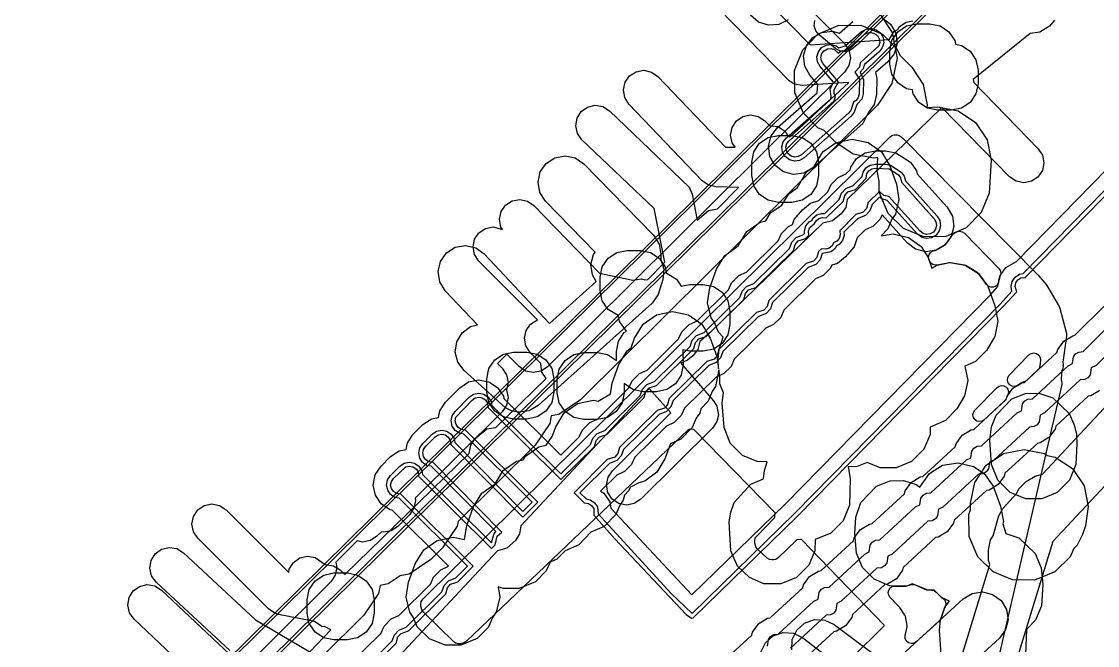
# Model space of a CAD drawing. Header units: metres. Extents: x -2677 to -840, y 169 to 1487.
# Drawn here: x -1861.6 to -1781.2, y 1128.7 to 1175.4 of the extents above; entities that cross this region are included whole.
import ezdxf

# ---------------------------------------------------------------- set-up
doc = ezdxf.new("R2010")
doc.units = ezdxf.units.M
for name, color, linetype in [('AI_GREENING_ALLOWED_ZONE', 4, 'Continuous'), ('AI_GREENING_EXCLUSIONS', 1, 'Continuous'), ('AI_GREENING_LAWN', 82, 'Continuous')]:
    doc.layers.add(name, color=color, linetype=linetype)

msp = doc.modelspace()

# ---------------------------------------------------------------- linework, layer by layer
at = {"layer": 'AI_GREENING_ALLOWED_ZONE'}
for points in [[(-1793.763, 1157.599), (-1793.788, 1157.776), (-1793.749, 1157.95), (-1793.652, 1158.099), (-1793.508, 1158.205), (-1793.337, 1158.253), (-1793.286, 1158.258), (-1793.184, 1158.291), (-1792.602, 1158.636), (-1792.531, 1158.7), (-1792.121, 1159.246), (-1792.082, 1159.328), (-1791.977, 1159.472), (-1791.828, 1159.571), (-1791.664, 1159.641), (-1791.47, 1159.682), (-1791.275, 1159.643), (-1791.11, 1159.532), (-1788.537, 1156.908), (-1788.431, 1156.746), (-1788.394, 1156.555), (-1788.433, 1156.364), (-1788.47, 1156.277), (-1788.55, 1155.887), (-1788.624, 1155.71), (-1788.759, 1155.574), (-1788.936, 1155.499), (-1789.128, 1155.496), (-1789.306, 1155.565), (-1789.446, 1155.696), (-1790.021, 1156.497), (-1790.091, 1156.563), (-1791.002, 1157.128), (-1791.093, 1157.162), (-1792.155, 1157.336), (-1792.243, 1157.335), (-1793.152, 1157.154), (-1793.154, 1157.163), (-1793.274, 1157.144), (-1793.468, 1157.192), (-1793.627, 1157.313), (-1793.726, 1157.487), (-1793.763, 1157.599)], [(-1787.136, 1148.161), (-1787.329, 1148.092), (-1787.534, 1148.106), (-1787.716, 1148.202), (-1787.844, 1148.363), (-1787.897, 1148.561), (-1787.865, 1148.764), (-1787.755, 1148.937), (-1786.28, 1150.443), (-1786.11, 1150.557), (-1785.909, 1150.593), (-1785.709, 1150.546), (-1785.546, 1150.422), (-1785.446, 1150.243), (-1785.426, 1150.04), (-1785.473, 1149.606), (-1785.524, 1149.434), (-1785.632, 1149.292), (-1786.5, 1148.494), (-1786.76, 1148.369), (-1786.763, 1148.368), (-1786.853, 1148.335), (-1787.136, 1148.161)], [(-1789.634, 1145.589), (-1789.797, 1145.489), (-1789.987, 1145.457), (-1790.174, 1145.5), (-1790.331, 1145.609), (-1790.436, 1145.77), (-1790.472, 1145.959), (-1790.435, 1146.147), (-1790.329, 1146.307), (-1788.667, 1148.006), (-1788.514, 1148.112), (-1788.333, 1148.155), (-1788.149, 1148.129), (-1787.987, 1148.038), (-1787.869, 1147.893), (-1787.813, 1147.716), (-1787.825, 1147.531), (-1787.905, 1147.362), (-1787.906, 1147.36), (-1787.946, 1147.273), (-1787.952, 1147.25), (-1788.007, 1147.113), (-1788.1, 1146.998), (-1789.634, 1145.589)], [(-1796.666, 1132.314), (-1796.773, 1132.477), (-1796.808, 1132.669), (-1796.768, 1132.86), (-1796.658, 1133.021), (-1796.494, 1133.128), (-1796.302, 1133.163), (-1795.491, 1133.153), (-1795.4, 1133.169), (-1795.17, 1133.256), (-1794.984, 1133.289), (-1794.799, 1133.25), (-1793.938, 1132.889), (-1793.849, 1132.87), (-1793.563, 1132.861), (-1793.38, 1132.82), (-1793.224, 1132.715), (-1792.852, 1132.343), (-1792.74, 1132.265), (-1792.743, 1132.261), (-1792.63, 1132.18), (-1792.526, 1132.004), (-1792.501, 1131.8), (-1792.56, 1131.604), (-1792.591, 1131.546), (-1792.841, 1130.786), (-1792.978, 1130.573), (-1794.713, 1128.986), (-1794.893, 1128.88), (-1795.101, 1128.857), (-1795.3, 1128.921), (-1795.455, 1129.06), (-1795.54, 1129.251), (-1795.54, 1129.46), (-1795.399, 1130.114), (-1795.397, 1130.211), (-1795.521, 1130.885), (-1795.557, 1130.975), (-1795.945, 1131.57), (-1795.976, 1131.608), (-1796.666, 1132.314)]]:
    msp.add_lwpolyline(points, close=True, dxfattribs=at)
at = {"layer": 'AI_GREENING_EXCLUSIONS'}
for points in [[(-1775.924, 1193.786), (-1809.64, 1160.364), (-1855.92, 1114.712), (-1856.148, 1114.562), (-1856.416, 1114.51), (-1856.684, 1114.565), (-1856.91, 1114.718), (-1857.762, 1115.658), (-1857.814, 1115.926), (-1857.759, 1116.194), (-1857.605, 1116.42), (-1811.328, 1162.07), (-1777.067, 1196.03)], [(-1776.001, 1193.991), (-1809.781, 1160.506), (-1856.06, 1114.854), (-1856.415, 1114.71), (-1856.606, 1114.749), (-1857.577, 1115.734), (-1857.614, 1115.925), (-1857.465, 1116.278), (-1811.187, 1161.928), (-1776.926, 1195.888)], [(-1785.692, 1187.042), (-1799.022, 1173.696), (-1799.617, 1173.215), (-1799.991, 1173.103), (-1800.379, 1173.142), (-1800.722, 1173.328), (-1801.981, 1174.368), (-1802.228, 1174.671), (-1802.34, 1175.045), (-1802.3, 1175.433)], [(-1805.788, 1179.469), (-1800.075, 1173.711), (-1799.752, 1173.223), (-1799.64, 1172.649), (-1799.756, 1172.076), (-1800.083, 1171.59), (-1822.288, 1149.558), (-1822.775, 1149.234), (-1823.35, 1149.122), (-1823.924, 1149.239), (-1824.409, 1149.566), (-1825.325, 1150.489), (-1826.02, 1149.798), (-1825.668, 1149.443), (-1825.345, 1148.955), (-1825.233, 1148.381), (-1825.348, 1147.816), (-1825.237, 1147.249), (-1825.354, 1146.676), (-1825.681, 1146.19), (-1832.193, 1139.729), (-1832.159, 1139.556), (-1832.276, 1138.983), (-1832.603, 1138.497), (-1833.482, 1137.624), (-1833.97, 1137.301), (-1834.545, 1137.189), (-1834.717, 1137.224), (-1835.052, 1136.892), (-1835.54, 1136.568), (-1836.115, 1136.456), (-1836.524, 1136.539), (-1838.125, 1134.942), (-1838.046, 1134.539), (-1838.163, 1133.966), (-1838.49, 1133.481), (-1847.85, 1124.192)], [(-1837.118, 1127.287), (-1834.76, 1129.621), (-1834.513, 1130.163), (-1833.973, 1130.704), (-1833.408, 1130.96), (-1831.051, 1133.294), (-1830.804, 1133.836), (-1830.264, 1134.377), (-1829.686, 1134.646), (-1833.906, 1138.834), (-1834.078, 1138.868), (-1834.729, 1139.299), (-1835.165, 1139.946), (-1835.32, 1140.711), (-1835.171, 1141.477), (-1834.74, 1142.127), (-1834.035, 1142.837), (-1833.388, 1143.273), (-1832.865, 1143.379), (-1832.762, 1143.882), (-1832.326, 1144.529), (-1831.615, 1145.232), (-1830.965, 1145.663), (-1830.436, 1145.766), (-1830.338, 1146.27), (-1829.907, 1146.92), (-1828.85, 1147.985), (-1828.203, 1148.421), (-1827.438, 1148.576), (-1826.672, 1148.427), (-1826.022, 1147.996), (-1825.586, 1147.349), (-1825.551, 1147.176), (-1821.293, 1142.952), (-1819.914, 1144.311), (-1819.669, 1144.848), (-1819.129, 1145.388), (-1818.559, 1145.647), (-1816.197, 1147.976), (-1815.952, 1148.513), (-1815.412, 1149.053), (-1814.842, 1149.312), (-1812.48, 1151.64), (-1812.235, 1152.177), (-1811.694, 1152.718), (-1811.125, 1152.976), (-1808.762, 1155.305), (-1808.517, 1155.842), (-1807.977, 1156.382), (-1807.407, 1156.641), (-1805.045, 1158.97), (-1804.8, 1159.507), (-1804.26, 1160.047), (-1803.955, 1160.195), (-1803.833, 1160.576), (-1803.216, 1161.283), (-1802.617, 1161.783), (-1801.993, 1161.979), (-1801.328, 1162.635), (-1801.083, 1163.171), (-1800.542, 1163.712), (-1799.973, 1163.97), (-1799.648, 1164.29), (-1799.612, 1164.474), (-1799.178, 1165.123), (-1798.529, 1165.557), (-1797.764, 1165.709), (-1797.014, 1165.709), (-1796.249, 1165.557), (-1795.152, 1164.848), (-1794.695, 1164.216), (-1794.638, 1163.975), (-1792.406, 1161.485), (-1792.008, 1160.814), (-1791.898, 1160.041), (-1792.092, 1159.285), (-1792.56, 1158.661), (-1793.232, 1158.263), (-1794.004, 1158.153), (-1794.76, 1158.347), (-1795.384, 1158.815), (-1797.257, 1160.904), (-1797.413, 1160.582), (-1797.953, 1160.042), (-1798.523, 1159.783), (-1799.128, 1159.186), (-1799.342, 1158.521), (-1799.995, 1157.778), (-1800.594, 1157.278), (-1801.014, 1157.147), (-1801.13, 1156.917), (-1801.67, 1156.377), (-1802.24, 1156.118), (-1804.602, 1153.789), (-1804.847, 1153.252), (-1805.387, 1152.712), (-1805.957, 1152.453), (-1808.32, 1150.125), (-1808.565, 1149.588), (-1809.105, 1149.047), (-1809.675, 1148.789), (-1812.037, 1146.46), (-1812.282, 1145.923), (-1812.822, 1145.383), (-1813.392, 1145.124), (-1815.754, 1142.795), (-1815.999, 1142.258), (-1816.539, 1141.718), (-1817.109, 1141.459), (-1818.316, 1140.269), (-1818.072, 1140.107), (-1817.636, 1139.46), (-1817.541, 1138.99), (-1811.49, 1132.5), (-1804.495, 1139.315), (-1789.158, 1154.937), (-1788.617, 1155.561), (-1788.46, 1156.326), (-1788.022, 1156.972), (-1787.223, 1157.429), (-1765.853, 1179.279)], [(-1836.564, 1126.426), (-1833.908, 1129.056), (-1833.738, 1129.525), (-1833.414, 1129.875), (-1832.854, 1130.099), (-1830.199, 1132.729), (-1830.029, 1133.198), (-1829.705, 1133.548), (-1829.145, 1133.772), (-1828.266, 1134.646), (-1833.392, 1139.733), (-1833.699, 1139.793), (-1834.025, 1140.008), (-1834.243, 1140.332), (-1834.32, 1140.714), (-1834.246, 1141.097), (-1834.03, 1141.423), (-1833.326, 1142.132), (-1833.002, 1142.351), (-1832.62, 1142.428), (-1832.237, 1142.353), (-1831.911, 1142.138), (-1831.693, 1141.814), (-1831.631, 1141.507), (-1826.49, 1136.406), (-1826.311, 1137.05), (-1826.155, 1137.235), (-1830.999, 1142.123), (-1831.305, 1142.186), (-1831.628, 1142.404), (-1831.844, 1142.729), (-1831.918, 1143.112), (-1831.84, 1143.495), (-1831.622, 1143.818), (-1830.912, 1144.522), (-1830.586, 1144.737), (-1830.203, 1144.812), (-1829.821, 1144.734), (-1829.497, 1144.515), (-1829.282, 1144.19), (-1829.222, 1143.883), (-1824.129, 1138.742), (-1823.429, 1139.436), (-1828.559, 1144.526), (-1828.866, 1144.586), (-1829.191, 1144.802), (-1829.409, 1145.125), (-1829.487, 1145.508), (-1829.412, 1145.891), (-1829.197, 1146.216), (-1828.14, 1147.281), (-1827.817, 1147.499), (-1827.434, 1147.576), (-1827.051, 1147.502), (-1826.726, 1147.286), (-1826.508, 1146.962), (-1826.446, 1146.656), (-1821.295, 1141.545), (-1819.064, 1143.743), (-1818.894, 1144.209), (-1818.57, 1144.559), (-1818.008, 1144.783), (-1815.347, 1147.407), (-1815.176, 1147.874), (-1814.853, 1148.224), (-1814.291, 1148.448), (-1811.63, 1151.072), (-1811.459, 1151.539), (-1811.135, 1151.888), (-1810.573, 1152.113), (-1807.913, 1154.737), (-1807.742, 1155.204), (-1807.418, 1155.553), (-1806.856, 1155.777), (-1804.195, 1158.401), (-1804.024, 1158.868), (-1803.701, 1159.218), (-1803.139, 1159.442), (-1803.062, 1159.521), (-1803.078, 1159.719), (-1802.959, 1160.09), (-1802.707, 1160.388), (-1802.529, 1160.479), (-1802.437, 1160.655), (-1802.138, 1160.906), (-1801.765, 1161.022), (-1801.558, 1161.004), (-1800.478, 1162.066), (-1800.307, 1162.533), (-1799.983, 1162.883), (-1799.421, 1163.107), (-1798.752, 1163.77), (-1798.688, 1164.092), (-1798.471, 1164.416), (-1798.147, 1164.633), (-1797.764, 1164.709), (-1797.014, 1164.709), (-1796.631, 1164.633), (-1795.833, 1164.116), (-1795.604, 1163.799), (-1795.525, 1163.467), (-1793.15, 1160.818), (-1792.952, 1160.482), (-1792.897, 1160.096), (-1792.993, 1159.718), (-1793.228, 1159.406), (-1793.563, 1159.207), (-1793.95, 1159.152), (-1794.328, 1159.249), (-1794.64, 1159.483), (-1796.885, 1161.988), (-1797.291, 1162.103), (-1797.454, 1162.241), (-1798.017, 1161.687), (-1798.188, 1161.22), (-1798.512, 1160.871), (-1799.074, 1160.646), (-1800.117, 1159.616), (-1800.097, 1159.378), (-1800.216, 1159.006), (-1800.468, 1158.708), (-1800.669, 1158.605), (-1800.773, 1158.406), (-1801.073, 1158.156), (-1801.735, 1158.022), (-1801.905, 1157.556), (-1802.229, 1157.206), (-1802.791, 1156.982), (-1805.452, 1154.358), (-1805.623, 1153.891), (-1805.946, 1153.541), (-1806.509, 1153.317), (-1809.169, 1150.693), (-1809.34, 1150.226), (-1809.664, 1149.877), (-1810.226, 1149.652), (-1812.887, 1147.028), (-1813.057, 1146.561), (-1813.381, 1146.212), (-1813.943, 1145.988), (-1816.604, 1143.364), (-1816.775, 1142.897), (-1817.098, 1142.547), (-1817.661, 1142.323), (-1819.876, 1140.136), (-1819.409, 1139.673), (-1819.102, 1139.613), (-1818.776, 1139.397), (-1818.558, 1139.074), (-1818.506, 1138.56), (-1813.031, 1132.612), (-1811.479, 1131.108), (-1803.793, 1138.603), (-1788.444, 1154.238), (-1787.553, 1155.219), (-1787.617, 1155.555), (-1787.539, 1155.937), (-1787.32, 1156.26), (-1786.994, 1156.474), (-1786.705, 1156.53), (-1764.935, 1178.788)], [(-1836.407, 1126.132), (-1833.614, 1128.897), (-1833.489, 1129.357), (-1833.246, 1129.626), (-1832.698, 1129.805), (-1829.905, 1132.57), (-1829.78, 1133.03), (-1829.537, 1133.299), (-1828.989, 1133.478), (-1827.84, 1134.645), (-1833.265, 1140.029), (-1833.586, 1140.071), (-1833.813, 1140.221), (-1833.966, 1140.448), (-1834.02, 1140.716), (-1833.968, 1140.984), (-1833.817, 1141.211), (-1832.886, 1142.074), (-1832.618, 1142.128), (-1832.35, 1142.076), (-1832.123, 1141.925), (-1831.97, 1141.698), (-1831.926, 1141.378), (-1826.49, 1135.982), (-1826.196, 1136.243), (-1826.049, 1136.905), (-1825.701, 1137.203), (-1830.868, 1142.418), (-1831.189, 1142.462), (-1831.415, 1142.615), (-1831.566, 1142.843), (-1831.618, 1143.111), (-1831.564, 1143.379), (-1831.411, 1143.605), (-1830.7, 1144.309), (-1830.473, 1144.46), (-1830.204, 1144.512), (-1829.937, 1144.457), (-1829.71, 1144.304), (-1829.56, 1144.077), (-1829.519, 1143.755), (-1824.131, 1138.318), (-1823.003, 1139.435), (-1828.431, 1144.822), (-1828.752, 1144.864), (-1828.98, 1145.015), (-1829.133, 1145.241), (-1829.187, 1145.509), (-1829.135, 1145.777), (-1827.927, 1147.069), (-1827.701, 1147.222), (-1827.433, 1147.276), (-1827.165, 1147.224), (-1826.937, 1147.073), (-1826.785, 1146.847), (-1826.741, 1146.526), (-1821.296, 1141.123), (-1818.77, 1143.584), (-1818.645, 1144.042), (-1818.402, 1144.31), (-1817.852, 1144.489), (-1815.053, 1147.249), (-1814.928, 1147.706), (-1814.685, 1147.975), (-1814.135, 1148.154), (-1811.336, 1150.913), (-1811.21, 1151.371), (-1810.968, 1151.64), (-1810.417, 1151.819), (-1807.618, 1154.578), (-1807.493, 1155.036), (-1807.25, 1155.304), (-1806.7, 1155.483), (-1803.901, 1158.243), (-1803.776, 1158.701), (-1803.533, 1158.969), (-1802.983, 1159.148), (-1802.753, 1159.404), (-1802.78, 1159.685), (-1802.696, 1159.945), (-1802.312, 1160.26), (-1802.204, 1160.467), (-1801.994, 1160.642), (-1801.733, 1160.724), (-1801.447, 1160.692), (-1800.184, 1161.907), (-1800.058, 1162.365), (-1799.816, 1162.634), (-1799.265, 1162.813), (-1798.451, 1163.645), (-1798.411, 1163.977), (-1798.259, 1164.204), (-1798.032, 1164.356), (-1797.764, 1164.409), (-1796.746, 1164.356), (-1796.037, 1163.896), (-1795.877, 1163.675), (-1795.823, 1163.35), (-1793.374, 1160.617), (-1793.235, 1160.382), (-1793.196, 1160.112), (-1793.264, 1159.847), (-1793.428, 1159.629), (-1793.663, 1159.49), (-1793.933, 1159.451), (-1794.198, 1159.519), (-1794.416, 1159.683), (-1796.757, 1162.294), (-1797.146, 1162.366), (-1797.452, 1162.664), (-1798.312, 1161.846), (-1798.437, 1161.388), (-1798.68, 1161.119), (-1799.23, 1160.94), (-1800.437, 1159.721), (-1800.395, 1159.412), (-1800.478, 1159.152), (-1800.655, 1158.943), (-1800.887, 1158.824), (-1801.007, 1158.594), (-1801.216, 1158.419), (-1801.477, 1158.338), (-1801.793, 1158.385), (-1802.029, 1158.181), (-1802.154, 1157.723), (-1802.397, 1157.455), (-1802.947, 1157.276), (-1805.746, 1154.516), (-1805.872, 1154.059), (-1806.114, 1153.79), (-1806.665, 1153.611), (-1809.463, 1150.852), (-1809.589, 1150.394), (-1809.832, 1150.125), (-1810.382, 1149.946), (-1813.181, 1147.187), (-1813.306, 1146.729), (-1813.549, 1146.461), (-1814.099, 1146.282), (-1816.898, 1143.522), (-1817.023, 1143.064), (-1817.266, 1142.796), (-1817.817, 1142.617), (-1820.302, 1140.137), (-1819.537, 1139.377), (-1819.215, 1139.335), (-1818.988, 1139.184), (-1818.835, 1138.958), (-1818.825, 1138.462), (-1817.256, 1136.705), (-1811.907, 1131.04), (-1811.517, 1130.768), (-1811.383, 1130.782), (-1803.583, 1138.389), (-1788.229, 1154.028), (-1787.187, 1155.164), (-1787.317, 1155.553), (-1787.262, 1155.82), (-1787.109, 1156.046), (-1786.881, 1156.196), (-1786.57, 1156.239), (-1764.659, 1178.64)], [(-1807.33, 1178.407), (-1802.648, 1173.616), (-1796.732, 1174.017), (-1796.359, 1174.617), (-1796.098, 1174.777), (-1795.951, 1174.994), (-1795.461, 1175.315), (-1794.966, 1175.409)], [(-1846.043, 1128.339), (-1851.556, 1133.452), (-1851.899, 1133.926), (-1852.035, 1134.496), (-1851.942, 1135.074), (-1851.635, 1135.572), (-1851.161, 1135.915), (-1850.592, 1136.051), (-1850.014, 1135.959), (-1849.516, 1135.652), (-1844.121, 1130.648), (-1840.059, 1128.25), (-1838.491, 1129.896), (-1838.914, 1130.118), (-1839.164, 1130.15), (-1839.725, 1130.507), (-1842.403, 1131.048), (-1842.68, 1131.133), (-1843.167, 1131.458), (-1848.447, 1136.74), (-1848.772, 1137.227), (-1848.887, 1137.801), (-1848.772, 1138.375), (-1848.447, 1138.862), (-1847.96, 1139.187), (-1847.386, 1139.301), (-1846.812, 1139.187), (-1846.326, 1138.861), (-1841.64, 1134.174), (-1841.599, 1134.427), (-1841.292, 1134.925), (-1840.817, 1135.268), (-1840.247, 1135.403), (-1839.67, 1135.309), (-1838.915, 1134.764), (-1838.285, 1134.683), (-1837.787, 1134.376), (-1837.447, 1134.035), (-1828.143, 1143.08), (-1828.03, 1143.706), (-1827.698, 1144.188), (-1826.818, 1144.907), (-1826.154, 1145.014), (-1822.392, 1148.671), (-1822.702, 1149.149), (-1822.791, 1149.803), (-1823.596, 1150.632), (-1823.914, 1151.123), (-1824.02, 1151.699), (-1823.897, 1152.271), (-1823.565, 1152.753), (-1823.042, 1153.077), (-1827.418, 1157.455), (-1827.743, 1157.942), (-1827.857, 1158.516), (-1827.743, 1159.09), (-1827.418, 1159.577), (-1826.931, 1159.902), (-1826.357, 1160.016), (-1825.655, 1159.816), (-1825.778, 1160.005), (-1825.884, 1160.58), (-1825.762, 1161.153), (-1825.43, 1161.635), (-1824.939, 1161.954), (-1824.364, 1162.06), (-1823.791, 1161.938), (-1823.309, 1161.606), (-1818.392, 1156.553), (-1815.906, 1156.022), (-1815.249, 1156.126), (-1815.013, 1156.057), (-1814.794, 1156.089), (-1813.514, 1157.384), (-1814.324, 1161.39), (-1819.714, 1166.516), (-1820.052, 1166.994), (-1820.18, 1167.565), (-1820.08, 1168.142), (-1819.768, 1168.636), (-1819.289, 1168.974), (-1818.718, 1169.102), (-1818.142, 1169.003), (-1817.647, 1168.69), (-1811.703, 1162.988), (-1811.477, 1162.448), (-1811.088, 1160.521), (-1810.236, 1161.249), (-1809.574, 1161.368), (-1808.007, 1162.953), (-1809.686, 1163.003), (-1810.246, 1163.129), (-1810.725, 1163.465), (-1816.2, 1169.181), (-1816.514, 1169.675), (-1816.616, 1170.251), (-1816.489, 1170.823), (-1816.154, 1171.302), (-1815.66, 1171.617), (-1815.084, 1171.718), (-1814.512, 1171.592), (-1814.033, 1171.256), (-1808.983, 1165.983), (-1808.245, 1165.961), (-1808.474, 1166.297), (-1808.593, 1166.87), (-1808.483, 1167.445), (-1808.162, 1167.934), (-1807.678, 1168.264), (-1807.105, 1168.382), (-1806.53, 1168.273), (-1806.041, 1167.952), (-1805.688, 1167.605), (-1805.061, 1167.507), (-1804.571, 1167.186), (-1804.4, 1166.933), (-1804.139, 1166.745), (-1799.759, 1170.805), (-1803.254, 1170.573), (-1803.827, 1170.694), (-1804.224, 1170.943), (-1809.476, 1176.311)], [(-1797.59, 1176.176), (-1796.513, 1174.55), (-1796.14, 1172.635), (-1796.528, 1170.724), (-1797.618, 1169.106), (-1819.822, 1147.073), (-1821.449, 1145.995), (-1822.011, 1145.886), (-1822.125, 1145.324), (-1823.216, 1143.706), (-1828.974, 1137.992), (-1829.047, 1137.631), (-1830.137, 1136.013), (-1831.017, 1135.14), (-1832.644, 1134.062), (-1833.301, 1133.934), (-1834.213, 1133.329), (-1834.813, 1133.213), (-1834.934, 1132.614), (-1836.025, 1130.996), (-1845.385, 1121.708)], [(-1804.286, 1175.501), (-1804.982, 1175.147), (-1805.76, 1175.087), (-1806.502, 1175.329), (-1807.095, 1175.836)], [(-1784.37, 1175.476), (-1784.746, 1175.027), (-1785.457, 1174.568), (-1786.184, 1174.469), (-1790.463, 1171.023), (-1790.399, 1170.798), (-1785.584, 1165.86), (-1785.265, 1165.369), (-1785.158, 1164.794), (-1785.279, 1164.221), (-1785.61, 1163.739), (-1786.101, 1163.42), (-1786.676, 1163.313), (-1787.249, 1163.434), (-1787.731, 1163.765), (-1792.789, 1168.951), (-1799.872, 1162.072), (-1799.988, 1161.466), (-1800.32, 1160.984), (-1800.986, 1160.461), (-1801.701, 1160.295), (-1810.096, 1152.141), (-1810.905, 1151.438), (-1811.056, 1150.839), (-1811.415, 1150.377), (-1811.829, 1150.041), (-1812.324, 1149.827), (-1809.878, 1147.019), (-1809.62, 1146.601), (-1809.512, 1145.931), (-1809.625, 1145.453), (-1809.953, 1144.968), (-1815.321, 1139.651), (-1815.809, 1139.328), (-1816.383, 1139.217), (-1816.957, 1139.334), (-1817.442, 1139.661), (-1817.765, 1140.149), (-1817.876, 1140.724), (-1817.759, 1141.297), (-1817.432, 1141.783), (-1813.064, 1146.109), (-1814.695, 1147.933), (-1824.289, 1137.67), (-1824.376, 1137.059), (-1824.685, 1136.561), (-1825.325, 1136.007), (-1826.031, 1135.807), (-1845.018, 1115.468)], [(-1797.248, 1175.645), (-1796.632, 1175.166), (-1796.246, 1174.488), (-1796.149, 1173.713), (-1796.356, 1172.961), (-1796.835, 1172.345), (-1797.75, 1171.552), (-1797.658, 1171.095), (-1797.682, 1169.918), (-1797.859, 1169.158), (-1798.297, 1168.547), (-1798.706, 1167.751), (-1802.438, 1164.431), (-1803.113, 1164.04), (-1803.886, 1163.936), (-1804.64, 1164.136), (-1805.261, 1164.61), (-1805.652, 1165.285), (-1805.756, 1166.058), (-1805.556, 1166.812), (-1805.082, 1167.433), (-1802.118, 1170.045), (-1802.061, 1170.656), (-1802.658, 1171.353), (-1803.041, 1172.033), (-1803.134, 1172.808), (-1802.924, 1173.56), (-1802.442, 1174.173), (-1801.762, 1174.556), (-1800.987, 1174.649), (-1800.456, 1174.501), (-1799.453, 1175.369)], [(-1877.361, 1057.528), (-1829.964, 1075.315), (-1814.938, 1089.47), (-1814.379, 1090.111), (-1814.136, 1090.226), (-1813.064, 1091.236), (-1812.017, 1092.312), (-1811.908, 1092.531), (-1811.292, 1093.057), (-1797.693, 1107.037), (-1789.216, 1134.775), (-1789.302, 1135.074), (-1789.312, 1135.851), (-1789.154, 1136.615), (-1788.948, 1136.916), (-1788.531, 1138.401), (-1788.224, 1138.958), (-1787.193, 1140.102), (-1787.048, 1140.435), (-1786.488, 1140.977), (-1785.822, 1141.386), (-1785.269, 1141.539), (-1770.808, 1157.005)], [(-1877.361, 1057.528), (-1829.964, 1075.315), (-1814.938, 1089.47), (-1814.379, 1090.111), (-1814.136, 1090.226), (-1813.064, 1091.236), (-1812.017, 1092.312), (-1811.908, 1092.531), (-1811.292, 1093.057), (-1797.693, 1107.037), (-1789.216, 1134.775), (-1789.302, 1135.074), (-1789.312, 1135.851), (-1789.154, 1136.615), (-1788.948, 1136.916), (-1788.531, 1138.401), (-1788.224, 1138.958), (-1787.193, 1140.102), (-1787.048, 1140.435), (-1786.488, 1140.977), (-1785.822, 1141.386), (-1785.269, 1141.539), (-1770.808, 1157.005)], [(-1809.426, 1127.276), (-1807, 1129.504), (-1806.948, 1129.724), (-1806.489, 1130.355), (-1805.824, 1130.763), (-1805.624, 1130.795), (-1803.197, 1133.024), (-1803.145, 1133.243), (-1802.687, 1133.875), (-1802.022, 1134.283), (-1801.821, 1134.315), (-1799.395, 1136.543), (-1799.342, 1136.762), (-1798.884, 1137.394), (-1798.219, 1137.802), (-1798.019, 1137.834), (-1795.592, 1140.063), (-1795.54, 1140.282), (-1795.082, 1140.913), (-1794.416, 1141.322), (-1794.216, 1141.353), (-1791.79, 1143.582), (-1791.737, 1143.801), (-1791.279, 1144.433), (-1790.614, 1144.841), (-1790.413, 1144.873), (-1787.987, 1147.102), (-1787.935, 1147.321), (-1787.476, 1147.952), (-1786.811, 1148.36), (-1786.611, 1148.392), (-1784.185, 1150.621), (-1784.132, 1150.84), (-1783.674, 1151.472), (-1783.009, 1151.88), (-1782.839, 1151.907), (-1780.551, 1154.194)], [(-1767.426, 1154.765), (-1784.507, 1136.498), (-1792.972, 1108.799)], [(-1767.426, 1154.765), (-1784.507, 1136.498), (-1792.972, 1108.799)], [(-1805.839, 1128.676), (-1805.767, 1129.18), (-1805.606, 1129.401), (-1805.373, 1129.544), (-1805.034, 1129.57), (-1802.369, 1132.037), (-1802.037, 1132.195), (-1801.964, 1132.699), (-1801.804, 1132.92), (-1801.571, 1133.063), (-1801.231, 1133.089), (-1798.566, 1135.556), (-1798.234, 1135.715), (-1798.162, 1136.219), (-1798.001, 1136.44), (-1797.768, 1136.583), (-1797.428, 1136.609), (-1794.763, 1139.075), (-1794.432, 1139.234), (-1794.359, 1139.738), (-1794.199, 1139.959), (-1793.966, 1140.102), (-1793.626, 1140.128), (-1790.961, 1142.595), (-1790.629, 1142.753), (-1790.556, 1143.258), (-1790.396, 1143.479), (-1790.163, 1143.622), (-1789.823, 1143.648), (-1787.158, 1146.114), (-1786.827, 1146.273), (-1786.754, 1146.777), (-1786.593, 1146.998), (-1786.361, 1147.141), (-1786.021, 1147.167), (-1783.356, 1149.634), (-1783.024, 1149.792), (-1782.951, 1150.296), (-1782.791, 1150.518), (-1782.558, 1150.66), (-1782.219, 1150.687), (-1779.681, 1153.243)], [(-1778.723, 1152.221), (-1781.263, 1149.663), (-1781.636, 1149.466), (-1781.708, 1148.962), (-1781.869, 1148.741), (-1782.102, 1148.598), (-1782.442, 1148.572), (-1785.107, 1146.106), (-1785.438, 1145.947), (-1785.511, 1145.443), (-1785.671, 1145.222), (-1785.904, 1145.079), (-1786.244, 1145.053), (-1788.909, 1142.586), (-1789.241, 1142.428), (-1789.314, 1141.923), (-1789.474, 1141.702), (-1789.707, 1141.559), (-1790.047, 1141.533), (-1792.712, 1139.067), (-1793.043, 1138.908), (-1793.116, 1138.404), (-1793.277, 1138.183), (-1793.509, 1138.04), (-1793.849, 1138.014), (-1796.514, 1135.547), (-1796.846, 1135.389), (-1796.919, 1134.885), (-1797.079, 1134.663), (-1797.312, 1134.521), (-1797.652, 1134.495), (-1800.317, 1132.028), (-1800.648, 1131.869), (-1800.721, 1131.365), (-1800.882, 1131.144), (-1801.114, 1131.001), (-1801.454, 1130.975), (-1804.119, 1128.509)], [(-1780.986, 1147.787), (-1781.651, 1147.379), (-1781.851, 1147.347), (-1784.278, 1145.118), (-1784.33, 1144.899), (-1784.788, 1144.268), (-1785.454, 1143.859), (-1785.654, 1143.828), (-1788.08, 1141.599), (-1788.133, 1141.38), (-1788.591, 1140.748), (-1789.256, 1140.34), (-1789.457, 1140.308), (-1791.883, 1138.079), (-1791.935, 1137.86), (-1792.394, 1137.229), (-1793.059, 1136.821), (-1793.259, 1136.789), (-1795.685, 1134.56), (-1795.738, 1134.341), (-1796.196, 1133.709), (-1796.861, 1133.301), (-1797.062, 1133.269), (-1799.488, 1131.041), (-1799.54, 1130.822), (-1799.999, 1130.19), (-1800.664, 1129.782), (-1800.864, 1129.75), (-1803.29, 1127.521)], [(-1792.84, 1128.048), (-1792.968, 1129.867), (-1792.888, 1130.642), (-1792.577, 1131.589), (-1792.214, 1132.04), (-1792.82, 1132.31), (-1793.365, 1132.855), (-1793.896, 1132.871), (-1794.984, 1133.327), (-1795.444, 1133.152), (-1796.713, 1133.169), (-1797.864, 1133.667), (-1798.719, 1134.544), (-1799.172, 1135.628), (-1799.305, 1137.081), (-1799.237, 1138.303), (-1798.848, 1139.401), (-1797.688, 1140.623), (-1797.688, 1140.623), (-1796.658, 1141.03), (-1795.664, 1141.057), (-1794.715, 1140.757), (-1794.447, 1140.547), (-1793.731, 1141.572), (-1792.736, 1142.189), (-1791.581, 1142.378), (-1790.441, 1142.111), (-1789.633, 1141.572), (-1788.951, 1140.621), (-1788.415, 1139.139), (-1788.188, 1137.991), (-1788.223, 1137.817), (-1788, 1137.087), (-1787.048, 1136.766), (-1785.824, 1135.607), (-1785.377, 1134.532), (-1785.244, 1133.315), (-1785.338, 1131.689), (-1785.791, 1130.605), (-1786.469, 1129.905), (-1786.538, 1128.048)], [(-1848.014, 1125.789), (-1853.21, 1130.68), (-1853.55, 1131.157), (-1853.681, 1131.727), (-1853.584, 1132.304), (-1853.274, 1132.801), (-1852.797, 1133.14), (-1852.227, 1133.272), (-1851.65, 1133.175), (-1851.154, 1132.865), (-1846.093, 1128.101)], [(-1804.021, 1128.385), (-1803.981, 1129.164), (-1803.645, 1129.869), (-1803.066, 1130.392), (-1802.331, 1130.653), (-1801.551, 1130.613), (-1800.847, 1130.278), (-1796.688, 1127.179), (-1791.193, 1132.206), (-1790.525, 1132.61), (-1789.754, 1132.728), (-1788.996, 1132.542), (-1788.367, 1132.08), (-1787.963, 1131.413), (-1787.845, 1130.641), (-1788.031, 1129.884), (-1788.493, 1129.255), (-1793.3, 1124.857)], [(-1806.334, 1128.228), (-1805.988, 1128.928), (-1805.402, 1129.442), (-1804.662, 1129.693), (-1803.884, 1129.641), (-1803.184, 1129.296), (-1797.483, 1124.917)]]:
    msp.add_lwpolyline(points, dxfattribs=at)
for points in [[(-1803.143, 1168.504), (-1803.801, 1170.028), (-1803.821, 1171.709), (-1803.197, 1173.25), (-1802.063, 1174.41), (-1800.539, 1175.068), (-1798.858, 1175.088), (-1797.237, 1174.41), (-1796.157, 1173.33), (-1795.938, 1172.856), (-1795.05, 1171.962), (-1794.188, 1170.662), (-1793.888, 1169.13), (-1793.927, 1168.936), (-1793.108, 1168.99), (-1791.577, 1168.686), (-1790.28, 1167.818), (-1789.412, 1166.521), (-1789.108, 1164.99), (-1789.255, 1162.523), (-1789.859, 1161.078), (-1790.982, 1159.934), (-1792.491, 1159.287), (-1794.152, 1159.271), (-1795.674, 1159.891), (-1796.818, 1161.014), (-1797.481, 1162.6), (-1797.481, 1163.443), (-1797.63, 1164.193), (-1797.588, 1165.205), (-1797.901, 1165.143), (-1799.431, 1165.453), (-1800.726, 1166.324), (-1801.609, 1167.213), (-1802.063, 1167.424), (-1803.143, 1168.504)], [(-1791.835, 1173.951), (-1791.78, 1173.672), (-1791.327, 1173.582), (-1790.678, 1173.148), (-1790.244, 1172.499), (-1790.092, 1171.734), (-1790.092, 1170.734), (-1790.244, 1169.969), (-1790.678, 1169.32), (-1791.327, 1168.886), (-1792.092, 1168.734), (-1793.092, 1168.734), (-1793.857, 1168.886), (-1794.506, 1169.32), (-1794.94, 1169.969), (-1794.995, 1170.248), (-1795.448, 1170.338), (-1796.097, 1170.772), (-1796.531, 1171.421), (-1796.683, 1172.186), (-1796.683, 1173.186), (-1796.531, 1173.951), (-1796.097, 1174.6), (-1795.448, 1175.034), (-1794.683, 1175.186), (-1793.683, 1175.186), (-1792.918, 1175.034), (-1792.269, 1174.6), (-1791.835, 1173.951)], [(-1804.758, 1165.995), (-1804.658, 1166.372), (-1804.421, 1166.682), (-1801.111, 1169.599), (-1801.062, 1169.754), (-1801.141, 1170.314), (-1800.895, 1170.833), (-1801.899, 1172.004), (-1802.09, 1172.344), (-1802.137, 1172.732), (-1802.032, 1173.107), (-1801.791, 1173.414), (-1801.451, 1173.605), (-1801.063, 1173.652), (-1800.688, 1173.547), (-1800.507, 1173.405), (-1800.034, 1173.543), (-1798.799, 1174.613), (-1798.459, 1174.806), (-1798.072, 1174.854), (-1797.696, 1174.751), (-1797.388, 1174.511), (-1797.195, 1174.172), (-1797.147, 1173.785), (-1797.25, 1173.409), (-1797.489, 1173.101), (-1798.609, 1172.131), (-1798.69, 1171.833), (-1798.893, 1171.57), (-1798.654, 1171.006), (-1798.681, 1169.951), (-1798.77, 1169.571), (-1799.154, 1169.156), (-1799.342, 1168.594), (-1799.579, 1168.283), (-1803.099, 1165.182), (-1803.436, 1164.986), (-1803.823, 1164.934), (-1804.2, 1165.034), (-1804.51, 1165.271), (-1804.706, 1165.608), (-1804.758, 1165.995)], [(-1804.389, 1166.24), (-1804.223, 1166.457), (-1800.85, 1169.43), (-1800.745, 1169.762), (-1800.842, 1169.986), (-1800.846, 1170.26), (-1800.522, 1170.858), (-1801.671, 1172.199), (-1801.805, 1172.437), (-1801.838, 1172.709), (-1801.764, 1172.972), (-1801.596, 1173.186), (-1801.358, 1173.32), (-1801.086, 1173.353), (-1800.823, 1173.279), (-1800.539, 1173.002), (-1800.323, 1173.175), (-1799.931, 1173.235), (-1798.602, 1174.386), (-1798.365, 1174.521), (-1798.094, 1174.555), (-1797.83, 1174.483), (-1797.615, 1174.315), (-1797.48, 1174.078), (-1797.446, 1173.807), (-1797.518, 1173.543), (-1798.894, 1172.281), (-1798.959, 1171.966), (-1799.307, 1171.592), (-1798.965, 1171.063), (-1798.981, 1169.961), (-1799.043, 1169.695), (-1799.202, 1169.473), (-1799.41, 1169.344), (-1799.612, 1168.726), (-1799.777, 1168.509), (-1803.297, 1165.407), (-1803.534, 1165.27), (-1803.804, 1165.233), (-1804.068, 1165.303), (-1804.285, 1165.469), (-1804.422, 1165.705), (-1804.459, 1165.976), (-1804.389, 1166.24)], [(-1827.204, 1140.102), (-1826.21, 1140.803), (-1825.607, 1141.793), (-1824.61, 1142.496), (-1824.112, 1142.6), (-1823.943, 1142.876), (-1822.946, 1143.579), (-1822.393, 1143.694), (-1821.935, 1144.334), (-1821.677, 1145.059), (-1821.042, 1146.101), (-1820.045, 1146.804), (-1818.851, 1147.052), (-1818.512, 1146.982), (-1817.574, 1147.531), (-1817.453, 1148.33), (-1816.959, 1149.716), (-1816.324, 1150.758), (-1816.033, 1150.963), (-1815.771, 1151.699), (-1815.136, 1152.741), (-1814.139, 1153.444), (-1812.945, 1153.692), (-1811.751, 1153.444), (-1810.754, 1152.741), (-1810.119, 1151.699), (-1809.625, 1150.313), (-1809.488, 1149.414), (-1809.524, 1150.097), (-1809.444, 1150.872), (-1809.15, 1151.771), (-1809.497, 1152.138), (-1809.796, 1152.854), (-1810.055, 1153.221), (-1810.317, 1154.331), (-1810.145, 1155.459), (-1809.651, 1156.845), (-1809.016, 1157.887), (-1808.021, 1158.589), (-1807.373, 1159.668), (-1806.376, 1160.371), (-1805.964, 1160.457), (-1805.599, 1161.055), (-1804.771, 1161.639), (-1804.25, 1162.494), (-1803.591, 1162.959), (-1802.913, 1164.122), (-1802.351, 1164.519), (-1801.693, 1165.625), (-1800.696, 1166.328), (-1799.502, 1166.576), (-1798.308, 1166.328), (-1797.311, 1165.625), (-1796.676, 1164.583), (-1796.182, 1163.197), (-1796.01, 1162.069), (-1796.272, 1160.959), (-1796.531, 1160.592), (-1796.83, 1159.876), (-1797.344, 1159.342), (-1796.438, 1159.49), (-1795.298, 1159.223), (-1794.347, 1158.541), (-1793.808, 1157.733), (-1793.543, 1156.93), (-1793.152, 1157.154), (-1792.199, 1157.343), (-1791.044, 1157.154), (-1790.049, 1156.537), (-1789.367, 1155.586), (-1788.831, 1154.104), (-1788.604, 1152.956), (-1788.834, 1151.808), (-1789.463, 1150.772), (-1790.273, 1149.962), (-1791.077, 1149.61), (-1790.864, 1148.534), (-1791.094, 1147.386), (-1791.68, 1146.414), (-1792.533, 1145.54), (-1793.664, 1145.051), (-1793.681, 1144.489), (-1794.134, 1143.405), (-1795.056, 1142.483), (-1796.221, 1142.013), (-1797.409, 1142.013), (-1798.382, 1142.403), (-1799.131, 1142.09), (-1799.791, 1142.073), (-1799.642, 1141.204), (-1799.707, 1139.212), (-1800.177, 1138.047), (-1801.099, 1137.125), (-1802.282, 1136.655), (-1802.299, 1135.797), (-1802.752, 1134.713), (-1803.674, 1133.791), (-1804.839, 1133.321), (-1806.108, 1133.338), (-1807.192, 1133.791), (-1808.069, 1134.646), (-1808.567, 1135.797), (-1808.699, 1137.968), (-1808.582, 1138.695), (-1808.321, 1139.419), (-1807.083, 1140.792), (-1806.13, 1141.17), (-1806.057, 1141.806), (-1805.851, 1142.461), (-1806.611, 1142.478), (-1807.695, 1142.931), (-1808.617, 1143.853), (-1809.087, 1145.018), (-1809.215, 1146.837), (-1809.135, 1147.612), (-1809.396, 1148.278), (-1809.396, 1148.907), (-1809.476, 1149.333), (-1809.715, 1148.075), (-1809.974, 1147.708), (-1810.273, 1146.992), (-1810.826, 1146.419), (-1810.903, 1146.092), (-1811.162, 1145.725), (-1811.461, 1145.009), (-1812.315, 1144.135), (-1813.094, 1143.793), (-1813.514, 1142.662), (-1814.108, 1141.687), (-1815.022, 1141.005), (-1815.456, 1140.89), (-1816.092, 1140.562), (-1816.222, 1140.289), (-1816.543, 1139.968), (-1816.633, 1139.584), (-1816.892, 1139.217), (-1817.191, 1138.501), (-1818.045, 1137.627), (-1819.055, 1137.188), (-1819.934, 1136.253), (-1820.96, 1135.807), (-1821.598, 1135.17), (-1822.093, 1134.947), (-1822.384, 1134.29), (-1823.195, 1133.479), (-1824.419, 1132.968), (-1825.607, 1132.968), (-1825.984, 1133.109), (-1825.864, 1132.32), (-1826.126, 1131.21), (-1826.385, 1130.843), (-1826.727, 1130.064), (-1827.538, 1129.253), (-1828.762, 1128.742), (-1829.95, 1128.742), (-1831.111, 1129.21), (-1832.028, 1130.127), (-1832.327, 1130.843), (-1832.586, 1131.21), (-1832.848, 1132.32), (-1832.676, 1133.448), (-1832.182, 1134.834), (-1831.547, 1135.876), (-1830.55, 1136.579), (-1829.356, 1136.827), (-1828.489, 1136.647), (-1828.333, 1137.674), (-1827.839, 1139.06), (-1827.204, 1140.102)], [(-1803.252, 1162.001), (-1804.017, 1161.849), (-1805.017, 1161.849), (-1805.782, 1162.001), (-1806.431, 1162.435), (-1806.865, 1163.084), (-1807.017, 1163.849), (-1807.017, 1164.849), (-1806.865, 1165.614), (-1806.431, 1166.263), (-1805.782, 1166.697), (-1805.017, 1166.849), (-1804.017, 1166.849), (-1803.252, 1166.697), (-1802.603, 1166.263), (-1802.169, 1165.614), (-1802.017, 1164.849), (-1802.017, 1163.849), (-1802.169, 1163.084), (-1802.603, 1162.435), (-1803.252, 1162.001)], [(-1829.185, 1150.659), (-1829.069, 1151.431), (-1828.666, 1152.1), (-1828.039, 1152.563), (-1827.529, 1152.69), (-1829.935, 1155.245), (-1830.349, 1155.907), (-1830.479, 1156.676), (-1830.303, 1157.437), (-1829.851, 1158.072), (-1829.189, 1158.486), (-1828.42, 1158.615), (-1827.659, 1158.44), (-1827.024, 1157.987), (-1822.137, 1152.799), (-1818.642, 1155.933), (-1818.933, 1156.421), (-1819.047, 1157.193), (-1818.856, 1157.95), (-1818.725, 1158.126), (-1822.432, 1161.935), (-1822.856, 1162.59), (-1822.998, 1163.357), (-1822.835, 1164.12), (-1822.393, 1164.763), (-1821.738, 1165.188), (-1820.971, 1165.33), (-1820.208, 1165.167), (-1819.565, 1164.725), (-1814.373, 1159.389), (-1813.949, 1158.734), (-1813.809, 1157.97), (-1813.815, 1157.583), (-1813.591, 1156.865), (-1813.661, 1156.088), (-1814.007, 1154.963), (-1814.451, 1154.321), (-1822.99, 1146.661), (-1823.661, 1146.263), (-1824.434, 1146.153), (-1824.937, 1146.246), (-1825.424, 1146.479), (-1828.533, 1149.274), (-1828.997, 1149.902), (-1829.185, 1150.659)], [(-1816.902, 1152.934), (-1816.992, 1153.386), (-1817.757, 1153.843), (-1818.191, 1154.492), (-1818.343, 1155.257), (-1818.343, 1156.257), (-1818.191, 1157.022), (-1817.757, 1157.671), (-1817.108, 1158.105), (-1816.343, 1158.257), (-1815.343, 1158.257), (-1814.578, 1158.105), (-1813.929, 1157.671), (-1813.495, 1157.022), (-1813.405, 1156.57), (-1812.64, 1156.113), (-1812.289, 1155.588), (-1811.641, 1155.717), (-1810.641, 1155.717), (-1809.876, 1155.565), (-1809.227, 1155.131), (-1808.793, 1154.482), (-1808.641, 1153.717), (-1808.641, 1152.717), (-1808.793, 1151.952), (-1809.227, 1151.303), (-1809.876, 1150.869), (-1810.641, 1150.717), (-1811.641, 1150.717), (-1812.159, 1150.82), (-1812.134, 1149.695), (-1812.286, 1148.93), (-1812.72, 1148.281), (-1813.369, 1147.847), (-1814.134, 1147.695), (-1815.134, 1147.695), (-1815.899, 1147.847), (-1816.56, 1148.298), (-1816.56, 1147.616), (-1816.712, 1146.851), (-1817.146, 1146.202), (-1817.795, 1145.768), (-1818.56, 1145.616), (-1819.56, 1145.616), (-1820.325, 1145.768), (-1820.974, 1146.202), (-1821.408, 1146.851), (-1821.56, 1147.616), (-1821.56, 1148.616), (-1821.408, 1149.381), (-1820.974, 1150.03), (-1820.325, 1150.464), (-1819.56, 1150.616), (-1818.56, 1150.616), (-1817.795, 1150.464), (-1817.134, 1150.013), (-1817.134, 1150.695), (-1816.982, 1151.46), (-1816.548, 1152.109), (-1816.377, 1152.224), (-1816.902, 1152.934)], [(-1822.411, 1146.236), (-1823.06, 1145.802), (-1823.825, 1145.65), (-1824.825, 1145.65), (-1825.59, 1145.802), (-1826.239, 1146.236), (-1826.673, 1146.885), (-1826.825, 1147.65), (-1826.825, 1148.65), (-1826.673, 1149.415), (-1826.239, 1150.064), (-1825.59, 1150.498), (-1824.825, 1150.65), (-1823.825, 1150.65), (-1823.06, 1150.498), (-1822.411, 1150.064), (-1821.977, 1149.415), (-1821.825, 1148.65), (-1821.825, 1147.65), (-1821.977, 1146.885), (-1822.411, 1146.236)], [(-1782.888, 1145.219), (-1782.733, 1144.5), (-1782.694, 1143.783), (-1782.771, 1142.238), (-1783.241, 1141.073), (-1784.163, 1140.151), (-1785.328, 1139.681), (-1786.516, 1139.681), (-1787.681, 1140.151), (-1788.603, 1141.073), (-1789.073, 1142.238), (-1789.201, 1144.057), (-1789.071, 1145.055), (-1788.732, 1145.93), (-1787.572, 1147.152), (-1786.542, 1147.559), (-1785.548, 1147.586), (-1784.498, 1147.234), (-1783.274, 1146.075), (-1782.888, 1145.219)], [(-1784.915, 1142.929), (-1784.312, 1142.81), (-1783.015, 1141.942), (-1782.147, 1140.645), (-1781.843, 1139.114), (-1782.064, 1137.673), (-1782.276, 1137.018), (-1782.669, 1136.228), (-1782.918, 1135.961), (-1783.19, 1135.348), (-1784.334, 1134.225), (-1785.856, 1133.605), (-1787.517, 1133.621), (-1788.962, 1134.225), (-1790.106, 1135.348), (-1790.753, 1136.857), (-1790.769, 1138.518), (-1790.645, 1138.854), (-1790.645, 1139.367), (-1790.341, 1140.898), (-1789.473, 1142.195), (-1788.176, 1143.063), (-1786.645, 1143.367), (-1785.114, 1143.063), (-1784.915, 1142.929)], [(-1836.494, 1129.292), (-1837.259, 1129.14), (-1838.259, 1129.14), (-1839.024, 1129.292), (-1839.673, 1129.726), (-1840.107, 1130.375), (-1840.259, 1131.14), (-1840.259, 1132.14), (-1840.107, 1132.905), (-1839.673, 1133.554), (-1839.024, 1133.988), (-1838.259, 1134.14), (-1837.259, 1134.14), (-1836.494, 1133.988), (-1835.845, 1133.554), (-1835.411, 1132.905), (-1835.259, 1132.14), (-1835.259, 1131.14), (-1835.411, 1130.375), (-1835.845, 1129.726), (-1836.494, 1129.292)]]:
    msp.add_lwpolyline(points, close=True, dxfattribs=at)
at = {"layer": 'AI_GREENING_LAWN'}
msp.add_lwpolyline([(-1809.035, 1118.411), (-1797.123, 1130.158), (-1797.099, 1130.192), (-1797.122, 1130.227), (-1803.27, 1136.615), (-1803.314, 1136.644), (-1803.365, 1136.651), (-1803.598, 1136.63), (-1803.638, 1136.62), (-1803.672, 1136.597), (-1805.04, 1135.263), (-1805.203, 1135.156), (-1805.394, 1135.121), (-1805.515, 1135.122), (-1805.695, 1135.157), (-1805.85, 1135.255), (-1806.574, 1135.926), (-1806.653, 1136.021), (-1806.705, 1136.1), (-1806.785, 1136.378), (-1806.783, 1136.548), (-1806.746, 1136.733), (-1806.643, 1136.89), (-1805.309, 1138.272), (-1805.286, 1138.305), (-1805.276, 1138.343), (-1805.25, 1138.578), (-1805.256, 1138.629), (-1805.283, 1138.673), (-1811.316, 1144.851), (-1811.358, 1144.879), (-1811.409, 1144.886), (-1811.688, 1144.864), (-1811.728, 1144.854), (-1811.762, 1144.831), (-1828.353, 1129.043), (-1828.431, 1128.982), (-1828.52, 1128.926), (-1828.795, 1128.849), (-1828.962, 1128.852), (-1829.147, 1128.891), (-1829.304, 1128.995), (-1831.565, 1131.222), (-1831.633, 1131.305), (-1831.689, 1131.39), (-1831.77, 1131.667), (-1831.768, 1131.829), (-1831.729, 1132.02), (-1831.62, 1132.181), (-1796.671, 1166.748), (-1796.531, 1166.846), (-1796.366, 1166.891), (-1796.292, 1166.898), (-1796.144, 1166.889), (-1796.005, 1166.837), (-1795.835, 1166.744), (-1795.835, 1166.744), (-1795.721, 1166.658), (-1785.622, 1156.435), (-1785.601, 1156.412), (-1784.991, 1155.711), (-1784.936, 1155.634), (-1784.025, 1154.065), (-1783.974, 1153.941), (-1783.476, 1152.039), (-1783.465, 1151.839), (-1783.754, 1149.889), (-1783.73, 1149.691), (-1783.735, 1149.69), (-1783.722, 1149.627), (-1783.756, 1149.439), (-1783.815, 1149.285), (-1783.875, 1148.68), (-1783.86, 1148.569), (-1783.841, 1148.518), (-1783.822, 1148.228), (-1792.155, 1112.322)], dxfattribs=at)

doc.saveas('drawing.dxf')
